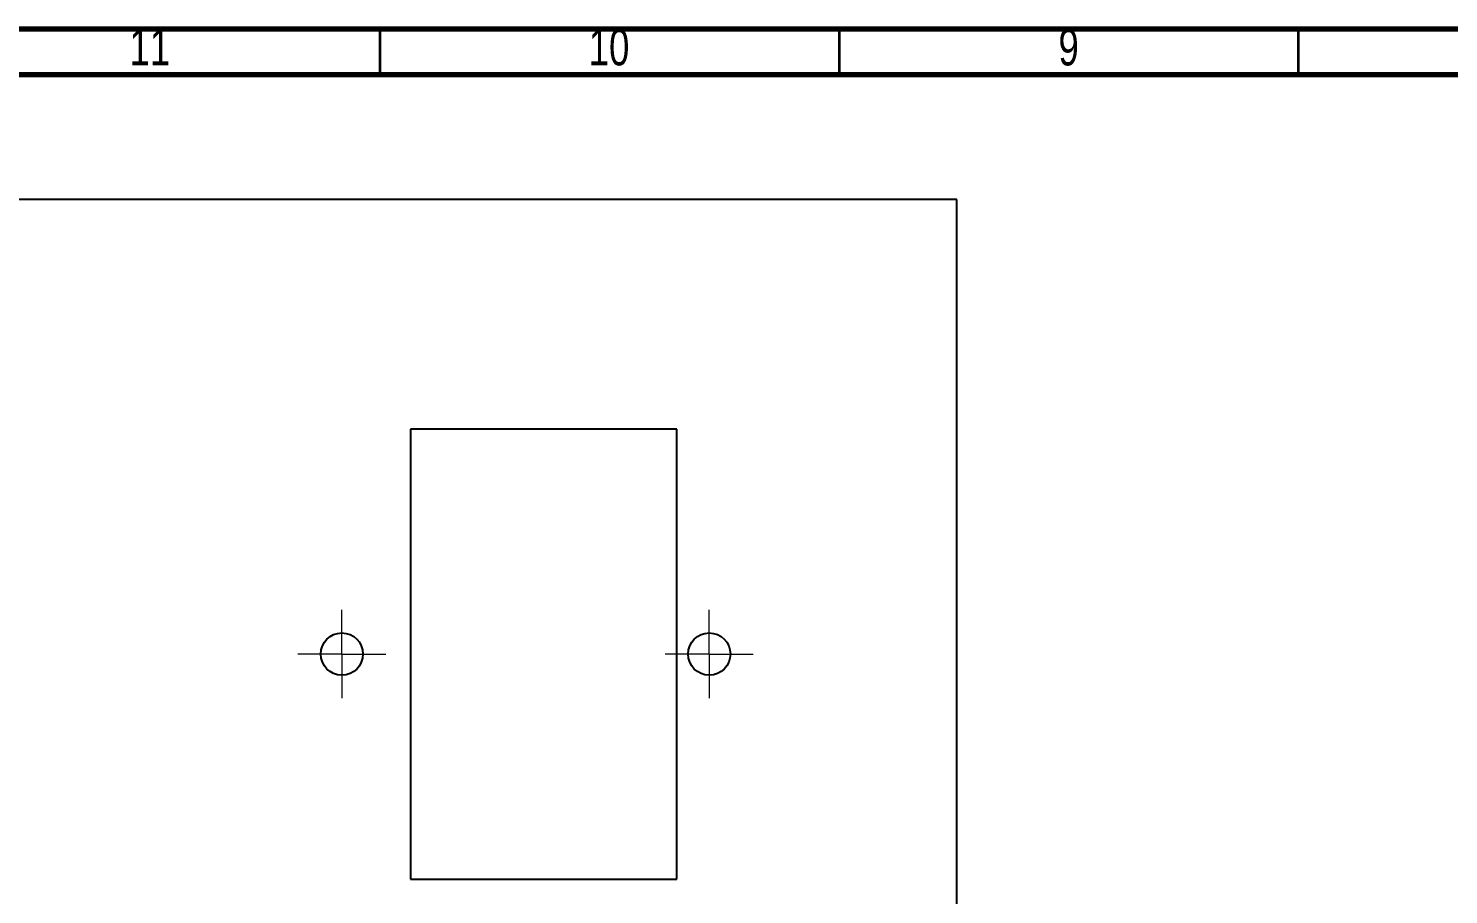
# Model space of a CAD drawing. Header units: millimetres. Extents: x 1 to 1184, y 0 to 836.
# Drawn here: x 661.2 to 815.8, y 741.7 to 836 of the extents above; entities that cross this region are included whole.
import ezdxf

# ---------------------------------------------------------------- set-up
doc = ezdxf.new("R2010")
doc.units = ezdxf.units.MM
doc.styles.add('SLDTEXTSTYLE0', font='TXT', dxfattribs={"width": 0.75})

# ---------------------------------------------------------------- blocks, each defined once
blk = doc.blocks.new('SW_CENTERMARKSYMBOL_74')
at = {"color": 0, "linetype": 'Continuous', "lineweight": 0}
for p, q in [((0, 2.5), (0, 4.8)), ((0, 0), (0, 2.5)), ((-2.5, 0), (-4.8, 0)), ((0, 0), (-2.5, 0)), ((0, 0), (0, -2.5)), ((0, 0), (2.5, 0)), ((2.5, 0), (4.8, 0)), ((0, -2.5), (0, -4.8))]:
    blk.add_line(p, q, dxfattribs=at)
blk = doc.blocks.new('SW_CENTERMARKSYMBOL_75')
at = {"color": 0, "linetype": 'Continuous', "lineweight": 0}
for p, q in [((0, 2.5), (0, 4.8)), ((0, 0), (0, 2.5)), ((-2.5, 0), (-4.8, 0)), ((0, 0), (-2.5, 0)), ((0, 0), (0, -2.5)), ((0, 0), (2.5, 0)), ((2.5, 0), (4.8, 0)), ((0, -2.5), (0, -4.8))]:
    blk.add_line(p, q, dxfattribs=at)

msp = doc.modelspace()

# ---------------------------------------------------------------- linework, layer by layer
at = {"color": 7, "linetype": 'Continuous', "lineweight": 70}
for p, q in [((15, 836), (1184, 836)), ((20, 831), (1179, 831))]:
    msp.add_line(p, q, dxfattribs=at)
at = {"color": 7, "linetype": 'Continuous', "lineweight": 35}
for p, q in [((699.5, 831), (699.5, 836)), ((749.5, 831), (749.5, 836)), ((799.5, 831), (799.5, 836))]:
    msp.add_line(p, q, dxfattribs=at)
at = {"color": 7, "linetype": 'Continuous', "lineweight": 25}
for p, q in [((762.3, 817.4), (512.3, 817.4)), ((762.3, 667.4), (762.3, 817.4)), ((731.8, 792.4), (702.8, 792.4)), ((702.8, 792.4), (702.8, 743.4)), ((731.8, 743.4), (731.8, 792.4)), ((702.8, 743.4), (731.8, 743.4))]:
    msp.add_line(p, q, dxfattribs=at)
for centre in [(695.33, 767.9), (735.33, 767.9)]:
    msp.add_circle(centre, 2.3, dxfattribs=at)

# ---------------------------------------------------------------- block references
at = {"color": 7, "linetype": 'Continuous', "lineweight": 0}
for name, p in [('SW_CENTERMARKSYMBOL_74', (695.33, 767.9)), ('SW_CENTERMARKSYMBOL_75', (735.33, 767.9))]:
    msp.add_blockref(name, p, dxfattribs=at)

# ---------------------------------------------------------------- texts
at = {"color": 7, "linetype": 'Continuous', "lineweight": 0, "attachment_point": 2, "style": 'SLDTEXTSTYLE0'}
for s, insert, char_height in [('11', (674.42, 835.97), 3.969), ('10', (724.42, 835.97), 3.969), ('9', (774.46, 835.97), 3.97)]:
    msp.add_mtext(s, dxfattribs=dict(at, insert=insert, char_height=char_height))

doc.saveas('drawing.dxf')
